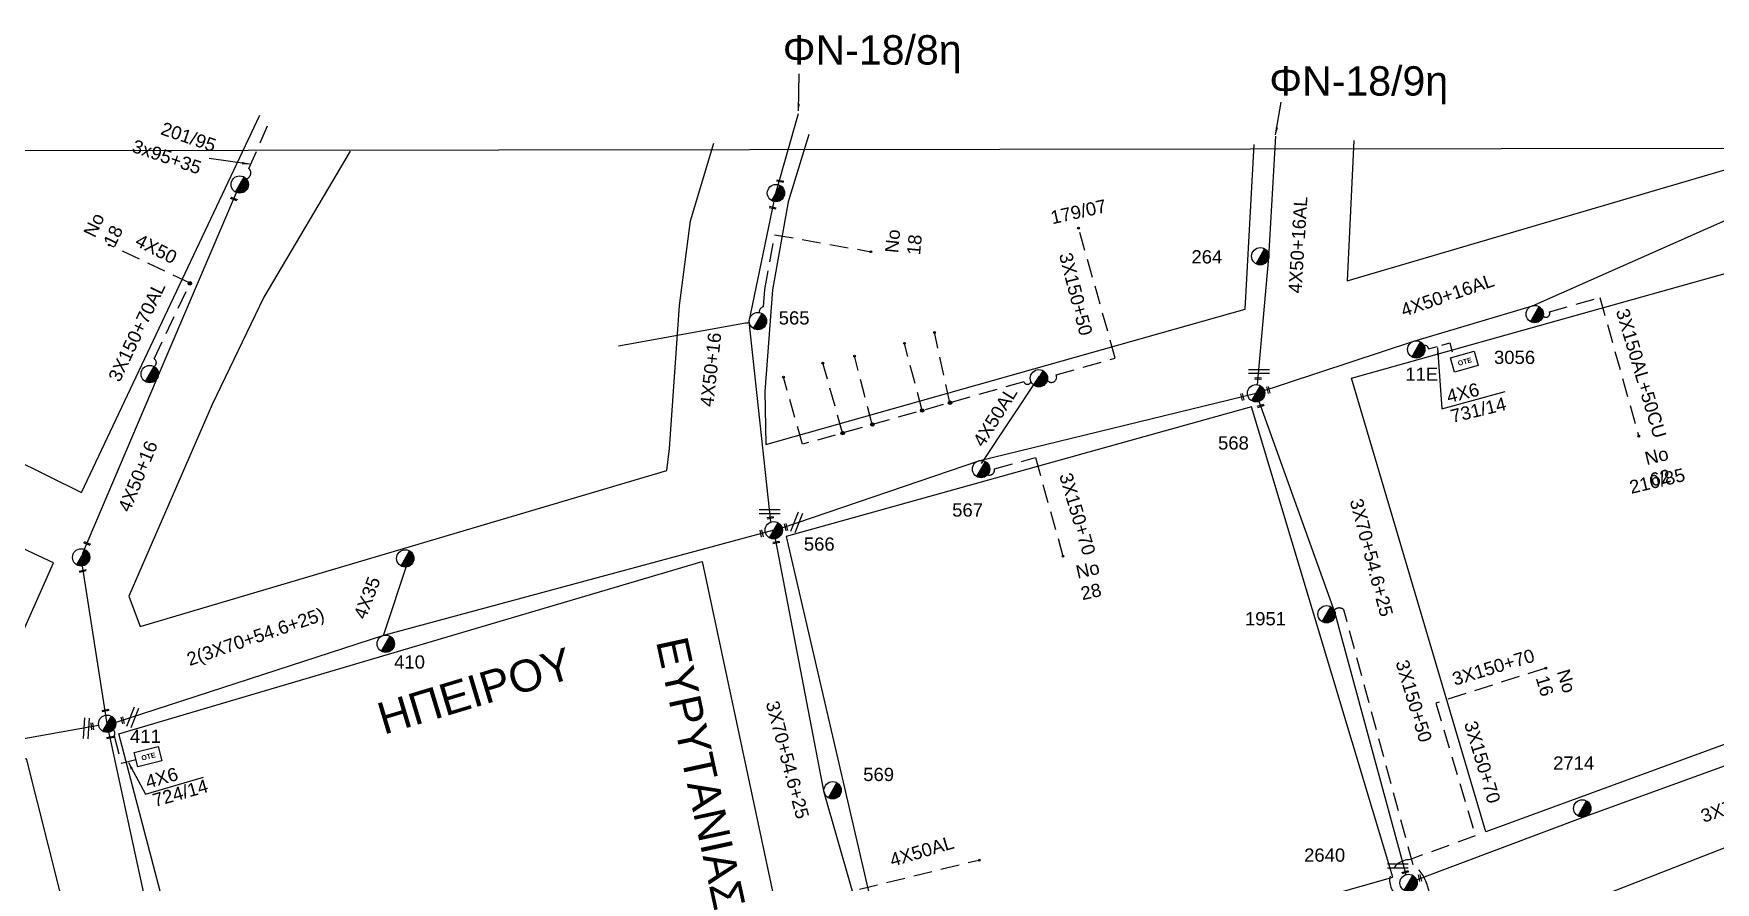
# Model space of a CAD drawing. Header units: millimetres. Extents: x 771 to 3391, y 686 to 1835.
# Drawn here: x 2394.8 to 2623.6, y 1662.5 to 1778.1 of the extents above; entities that cross this region are included whole.
import ezdxf

# ---------------------------------------------------------------- set-up
doc = ezdxf.new("R2010")
doc.units = ezdxf.units.MM
doc.linetypes.add('DASHED', pattern=[19.05, 12.7, -6.35])
for name, color, linetype in [('Pillar OTE', 7, 'Continuous'), ('Άγνωστα', 7, 'Continuous'), ('Γυμνά εναέρια ΧΤ (3Φ)   4x35CU', 7, 'Continuous'), ('Γυμνά εναέρια ΧΤ (3Φ)   4x50CU', 7, 'Continuous'), ('Γυμνά εναέρια ΧΤ και ΦΟΠ (3Φ)   4x50+16AL', 7, 'Continuous'), ('Επιγραφές - Σχήματα', 7, 'Continuous'), ('Καλωδια Χ.Τ 3x95+35', 7, 'DASHED'), ('Καλώδια ΧΤ   3x150+50CU', 7, 'DASHED'), ('Καλώδια ΧΤ   3x150+70AL', 7, 'DASHED'), ('Καλώδια ΧΤ   3x150AL+50CU', 7, 'DASHED'), ('Μηχανική τομή', 7, 'Continuous'), ('Στύλος ΦΜ', 7, 'Continuous'), ('Στύλος ΦΜ @ 1', 7, 'Continuous'), ('Συνδέσεις', 7, 'Continuous'), ('Συνεστραμμένα ΧΤ   3x70+54.6+25 AL', 7, 'SYN_LINE'), ('Συνεστραμμένα ΧΤ   4x120+25 AL', 7, 'SYN_LINE'), ('Τομή', 7, 'Continuous'), ('Υπόβαθρο ΔΕΗ', 7, 'Continuous'), ('Υπόγεια καλώδια Παροχών ΧΤ   4x50AL', 7, 'DASHED'), ('Υπόγεια καλώδια Παροχών ΧΤ   4x6', 7, 'DASHED')]:
    doc.layers.add(name, color=color, linetype=linetype)
doc.styles.add('arial', font='arial.ttf')
doc.styles.get("Standard").update_dxf_attribs({"font": 'arial.ttf'})
doc.linetypes.add('SYN_LINE', pattern='A,0.5,-0.0001,["/\\/\\/\\/",Standard,S=0.1,R=0,X=0,Y=-0.05],-0.25', length=0.7501)
doc.dimstyles.new('ISO-25', dxfattribs={"dimtxt": 2.5, "dimasz": 2.5, "dimexe": 1.25, "dimexo": 0.625, "dimtad": 1, "dimtxsty": 'Standard', "dimcen": 2.5, "dimadec": 0, "dimazin": 0, "dimtfac": 1, "dimtmove": 0, "dimatfit": 3, "dimfxl": 1, "dimarcsym": 0})

# ---------------------------------------------------------------- blocks, each defined once
blk = doc.blocks.new('ΥΠΑΡΧΩΝ ΤΣΙΜΕΝΤΕΝΙΟΣ ΣΤΥΛΟΣ')
at = {"layer": 'Στύλος ΦΜ'}
blk.add_hatch(color=7, dxfattribs=at).paths.add_polyline_path([(-1.29, -2.28, 0.574793), (2.62, 0, 0.268822), (1.3, 2.27)])
at = {"layer": 'Στύλος ΦΜ', "color": 7}
blk.add_line((-1.29, -2.28), (1.3, 2.27), dxfattribs=at)
blk.add_circle((0, 0), 2.62, dxfattribs=at)
at = {"layer": 'Στύλος ΦΜ', "flags": 4}
for tag, p in [('ΑΡΙΘΜΟΣ', (-4.68, 8.05)), ('ΤΥΠΟΣ', (-4.91, 3.03))]:
    blk.add_attdef(tag, p, '', height=4, dxfattribs=at)
blk = doc.blocks.new('_ΣΥΝΔΕΣΗ')
at = {"layer": 'Συνδέσεις', "linetype": 'SYN_LINE', "ltscale": 40}
blk.add_hatch(color=256, dxfattribs=at).paths.add_polyline_path([(0.5, -0.01, 1), (-0.5, -0.01, 1)])
at = {"layer": 'Συνδέσεις'}
blk.add_circle((0, -0.01), 0.5, dxfattribs=at)
blk = doc.blocks.new('ΜΗΧΑΝΙΚΗ ΤΟΜΗ')
at = {"layer": 'Μηχανική τομή', "ltscale": 40}
for p, q in [((-1.89, 0.78), (1.89, 0.78)), ((1.89, 0), (-1.89, 0))]:
    blk.add_line(p, q, dxfattribs=at)
blk = doc.blocks.new('ΤΟΜΗ')
at = {"layer": 'Τομή', "ltscale": 40}
for p, q in [((-5.68, 0), (5.68, 0)), ((5.68, -2.33), (-5.68, -2.33))]:
    blk.add_line(p, q, dxfattribs=at)
blk = doc.blocks.new('PILLAR ΟΤΕ')
at = {"layer": 'Pillar OTE', "ltscale": 40}
blk.add_lwpolyline([(-3.31, 2.02), (3.39, 2.02), (3.39, -1.99), (-3.31, -1.99)], close=True, dxfattribs=at)
at = {"layer": 'Pillar OTE', "insert": (-1.81, 0.71), "char_height": 1.3575, "width": 109.961, "attachment_point": 1}
blk.add_mtext('{\\fArial|b1|i0|c161|p34;OTE}', dxfattribs=at)

msp = doc.modelspace()

# ---------------------------------------------------------------- linework, layer by layer
at = {"layer": 'Άγνωστα', "color": 6, "linetype": 'DASHED', "ltscale": 0.2}
msp.add_lwpolyline([(2493.50534, 1740.10942, -0.387386384), (2494.1123, 1740.91152), (2494.29329, 1743.27478), (2495.60722, 1750.71262), (2508.71305, 1748.39741)], format="xyb", dxfattribs=at)
at = {"layer": 'Άγνωστα', "color": 6}
msp.add_lwpolyline([(2474.37145, 1735.57085), (2491.65, 1738.70127), (2492.02554, 1738.73359)], dxfattribs=at)
at = {"layer": 'Άγνωστα', "color": 133, "linetype": 'DASHED', "ltscale": 0.2}
for points in [[(2515.68389, 1726.77382), (2513.29315, 1735.90313)], [(2519.4722, 1727.84424), (2517.39808, 1737.27065)], [(2504.86277, 1723.71622), (2502.20984, 1733.1052)], [(2508.86605, 1724.84738), (2506.52599, 1734.04806)]]:
    msp.add_lwpolyline(points, dxfattribs=at)
at = {"layer": 'Γυμνά εναέρια ΧΤ (3Φ)   4x35CU', "color": 173}
msp.add_lwpolyline([(2442.3716, 1696.15399), (2445.72217, 1706.26569)], dxfattribs=at)
at = {"layer": 'Γυμνά εναέρια ΧΤ (3Φ)   4x50CU', "color": 133, "linetype": 'Continuous', "ltscale": 0.2}
msp.add_lwpolyline([(2523.7583, 1719.55815), (2531.67562, 1731.44786)], dxfattribs=at)
at = {"layer": 'Γυμνά εναέρια ΧΤ και ΦΟΠ (3Φ)   4x50+16AL', "color": 6, "linetype": 'Continuous', "ltscale": 0.2}
msp.add_lwpolyline([(2495.10906, 1711.59403), (2492.14901, 1738.90711), (2495.79224, 1756.38578), (2498.85724, 1767.21008)], dxfattribs=at)
at = {"layer": 'Γυμνά εναέρια ΧΤ και ΦΟΠ (3Φ)   4x50+16AL', "color": 173, "linetype": 'Continuous', "ltscale": 0.2}
msp.add_lwpolyline([(2561.34222, 1730.27796), (2562.87349, 1747.62403), (2563.81602, 1764.14318)], dxfattribs=at)
at = {"layer": 'Γυμνά εναέρια ΧΤ και ΦΟΠ (3Φ)   4x50+16AL', "color": 133, "linetype": 'Continuous', "ltscale": 0.2}
msp.add_lwpolyline([(2496.6129, 1710.79787), (2523.53371, 1719.96026), (2561.13353, 1729.11795), (2582.60299, 1736.2152), (2598.74615, 1741.03308), (2641.83435, 1760.11714)], dxfattribs=at)
at = {"layer": 'Γυμνά εναέρια ΧΤ και ΦΟΠ (3Φ)   4x50+16AL', "color": 5, "linetype": 'Continuous', "ltscale": 20}
msp.add_lwpolyline([(2401.41922, 1707.23679), (2411.62057, 1731.24723), (2422.34256, 1756.46509)], dxfattribs=at)
at = {"layer": 'Καλωδια Χ.Τ 3x95+35', "color": 5, "linetype": 'DASHED', "ltscale": 0.2}
msp.add_lwpolyline([(2423.6989, 1758.31395, 0.589271662), (2424.04825, 1759.72735), (2426.97807, 1766.43453)], format="xyb", dxfattribs=at)
at = {"layer": 'Καλώδια ΧΤ   3x150+50CU', "color": 133, "linetype": 'DASHED', "ltscale": 0.2}
for points in [[(2532.71232, 1730.89413, 0.921521996), (2533.9187, 1731.62999), (2541.97601, 1733.90665), (2536.97571, 1751.6032)], [(2600.21291, 1739.66472, 0.905791748), (2601.04777, 1740.22073), (2607.92536, 1742.14845), (2613.21093, 1723.29096)], [(2530.5028, 1730.67275, -0.688840127), (2529.52802, 1730.68559), (2499.3955, 1722.1714), (2496.81036, 1731.32046)], [(2589.29037, 1624.04365), (2595.6753, 1625.9479), (2594.0156, 1632.11525), (2584.46956, 1662.03075, 0.169638958), (2582.505, 1664.92627), (2573.07706, 1699.64576, 0.419485449), (2571.77688, 1699.57872)]]:
    msp.add_lwpolyline(points, format="xyb", dxfattribs=at)
at = {"layer": 'Καλώδια ΧΤ   3x150+70AL', "color": 5, "linetype": 'DASHED', "ltscale": 0.2}
msp.add_lwpolyline([(2411.13696, 1732.76312, 0.573905381), (2411.16766, 1733.81185), (2416.03519, 1744.13296)], format="xyb", dxfattribs=at)
at = {"layer": 'Καλώδια ΧΤ   3x150+70AL', "color": 133, "linetype": 'DASHED', "ltscale": 0.2}
msp.add_lwpolyline([(2524.59604, 1718.02686, 0.593643134), (2525.52171, 1718.81521), (2531.10682, 1720.37249), (2534.85432, 1706.93224)], format="xyb", dxfattribs=at)
at = {"layer": 'Καλώδια ΧΤ   3x150+70AL', "color": 62, "linetype": 'DASHED', "ltscale": 0.2}
msp.add_lwpolyline([(2600.55283, 1691.70228), (2585.61413, 1686.94107), (2590.95886, 1668.87383), (2582.08717, 1665.62009, 0.736697965), (2580.55942, 1660.47605)], format="xyb", dxfattribs=at)
at = {"layer": 'Συνεστραμμένα ΧΤ   3x70+54.6+25 AL', "color": 133, "linetype": 'SYN_LINE', "ltscale": 20}
msp.add_lwpolyline([(2581.54631, 1663.57009), (2571.87075, 1699.31819), (2561.13353, 1729.11795)], dxfattribs=at)
at = {"layer": 'Συνεστραμμένα ΧΤ   3x70+54.6+25 AL', "color": 173, "linetype": 'SYN_LINE', "ltscale": 20}
msp.add_lwpolyline([(2511.39723, 1643.27006), (2502.3651, 1674.76524), (2495.48218, 1710.47488), (2442.36801, 1696.15302), (2405.92725, 1684.27451)], dxfattribs=at)
at = {"layer": 'Συνεστραμμένα ΧΤ   3x70+54.6+25 AL', "color": 5, "linetype": 'SYN_LINE', "ltscale": 20}
msp.add_lwpolyline([(2332.03234, 1588.50305), (2358.20781, 1595.94731), (2388.5031, 1604.81954), (2422.40398, 1616.11991), (2412.17331, 1649.91587), (2404.7622, 1684.11662), (2401.22323, 1706.7755), (2401.22323, 1706.7755)], dxfattribs=at)
at = {"layer": 'Συνεστραμμένα ΧΤ   3x70+54.6+25 AL', "color": 1, "linetype": 'SYN_LINE', "ltscale": 20}
msp.add_lwpolyline([(2582.97687, 1662.87689), (2606.01621, 1671.51395), (2646.91277, 1686.40007), (2672.40553, 1698.19736)], dxfattribs=at)
at = {"layer": 'Συνεστραμμένα ΧΤ   4x120+25 AL', "color": 6, "linetype": 'SYN_LINE', "ltscale": 20}
msp.add_lwpolyline([(2311.02591, 1656.5138), (2345.04972, 1668.1557), (2373.22234, 1676.21388), (2391.65999, 1681.80944), (2403.60004, 1683.91351)], dxfattribs=at)
at = {"layer": 'Υπόβαθρο ΔΕΗ'}
for points in [[(2331.12292, 1762.79645), (2318.96969, 1736.08368), (2313.04465, 1709.97803), (2310.89192, 1690.79757), (2309.8593, 1669.3606), (2390.24773, 1692.88629), (2392.88436, 1695.68467), (2397.44352, 1706.05513), (2382.55348, 1712.95597), (2387.11264, 1722.61312), (2401.28448, 1715.58974), (2425.52954, 1766.99892)], [(2899.29583, 1762.81833), (885.09289, 1760.10556)], [(2437.83182, 1762.10244), (2426.07269, 1742.22906), (2419.05616, 1727.57556), (2407.71517, 1701.4852), (2409.25141, 1697.37295), (2480.93384, 1718.58938), (2481.27726, 1721.60816), (2482.65528, 1741.06926), (2484.16631, 1752.5955), (2487.32572, 1763.16123)], [(2500.24753, 1764.36571), (2497.44208, 1755.20103), (2495.31523, 1743.20361), (2494.25371, 1729.34298), (2494.40535, 1722.14757), (2559.63894, 1740.57985), (2560.85211, 1762.99923)], [(2574.42739, 1763.51908), (2573.51299, 1744.41399), (2636.04153, 1762.82667)], [(2574.13624, 1731.19402), (2644.06828, 1750.79528), (2661.26579, 1694.65921), (2592.41421, 1669.40758), (2574.13624, 1731.19402)], [(2586.4176, 1727.01697), (2595.04139, 1729.3444)], [(2512.38201, 1644.06018), (2579.76628, 1663.22335), (2560.50549, 1727.27225), (2497.16125, 1709.61017), (2512.38201, 1644.06018)], [(2406.33143, 1682.7349), (2485.73196, 1706.22012), (2499.7762, 1640.42795), (2423.50868, 1617.42035), (2406.33143, 1682.7349)], [(2596.29342, 1656.0682), (2664.8806, 1682.88087), (2683.0632, 1623.70465), (2613.95644, 1597.00323), (2596.29342, 1656.0682)], [(2311.80178, 1655.59511), (2393.74243, 1679.40861), (2410.21421, 1613.97542), (2331.94021, 1590.58892), (2311.80178, 1655.59511)], [(2409.97089, 1674.52336), (2417.87449, 1676.84911)]]:
    msp.add_lwpolyline(points, dxfattribs=at)
at = {"layer": 'Υπόγεια καλώδια Παροχών ΧΤ   4x50AL', "color": 5, "linetype": 'DASHED', "ltscale": 0.2}
msp.add_lwpolyline([(2416.03519, 1744.13296), (2404.98105, 1749.3462)], dxfattribs=at)
at = {"layer": 'Υπόγεια καλώδια Παροχών ΧΤ   4x50AL', "color": 62, "ltscale": 0.2}
msp.add_lwpolyline([(2507.14148, 1661.57847), (2507.14148, 1661.57847), (2523.33977, 1665.54663)], dxfattribs=at)
at = {"layer": 'Υπόγεια καλώδια Παροχών ΧΤ   4x6', "color": 133, "linetype": 'DASHED', "ltscale": 0.1}
msp.add_lwpolyline([(2584.00191, 1735.58364, -0.536361853), (2584.59639, 1735.16444), (2587.48506, 1735.9741), (2588.03143, 1734.0248)], format="xyb", dxfattribs=at)
at = {"layer": 'Υπόγεια καλώδια Παροχών ΧΤ   4x6', "color": 5, "linetype": 'DASHED', "ltscale": 0.2}
msp.add_lwpolyline([(2405.22354, 1683.47853, -0.545110623), (2405.71526, 1682.47171), (2406.69853, 1678.73293), (2408.65049, 1679.24628)], format="xyb", dxfattribs=at)

# ---------------------------------------------------------------- block references
at = {"layer": 'Pillar OTE', "xscale": 0.5, "yscale": 0.5, "zscale": 0.5}
for p, rotation in [((2589.47778, 1733.40734), 15.86103877324581), ((2410.31184, 1679.62901), 14.34758664022462)]:
    msp.add_blockref('PILLAR ΟΤΕ', p, dxfattribs=dict(at, rotation=rotation))
at = {"layer": 'Μηχανική τομή'}
for p, xscale, yscale, zscale, rotation in [((2496.33815, 1757.90722), 0.25, 0.25, 0.25, 348.1101648311829), ((2421.9819, 1755.47593), 0.2499999999999998, 0.2499999999999998, 0.2499999999999998, 338.6874399662124), ((2495.31527, 1754.29485), 0.25, 0.25, 0.25, 348.1101648311829), ((2561.40903, 1731.03483), 0.25, 0.25, 0.25, 357.1686760814569), ((2559.36776, 1728.63425), 0.249999999999919, 0.249999999999919, 0.249999999999919, 103.0082125679668), ((2562.90503, 1729.60317), 0.249999999999919, 0.249999999999919, 0.249999999999919, 103.0082125679668), ((2561.78927, 1727.29804), 0.25, 0.25, 0.25, 17.06334341643195), ((2495.03502, 1712.06948), 0.25, 0.25, 0.25, 9.422169304062386), ((2493.91828, 1710.05319), 0.249999999999919, 0.249999999999919, 0.249999999999919, 103.0082125679668), ((2497.25827, 1710.90635), 0.249999999999919, 0.249999999999919, 0.249999999999919, 103.0082125679668), ((2401.98626, 1708.57142), 0.2499999999999998, 0.2499999999999998, 0.2499999999999998, 338.6874399662124), ((2495.83996, 1708.71588), 0.25, 0.25, 0.25, 9.422169304062386), ((2401.46318, 1704.82602), 0.2499999999999999, 0.2499999999999999, 0.2499999999999999, 12.26111280826429), ((2404.55169, 1685.82558), 0.2499999999999999, 0.2499999999999999, 0.2499999999999999, 12.26111280826429), ((2406.95583, 1684.60979), 0.249999999999919, 0.249999999999919, 0.249999999999919, 103.0082125679668), ((2402.83324, 1683.77839), 0.249999999999919, 0.249999999999919, 0.249999999999919, 96.22713660234028), ((2405.18869, 1682.14848), 0.2499999999999999, 0.2499999999999999, 0.2499999999999999, 12.26111280826429), ((2581.49048, 1663.80122), 0.25, 0.25, 0.25, 17.06334341643195), ((2583.52439, 1663.14754), 0.249999999999919, 0.249999999999919, 0.249999999999919, 103.0082125679668)]:
    msp.add_blockref('ΜΗΧΑΝΙΚΗ ΤΟΜΗ', p, dxfattribs=dict(at, xscale=xscale, yscale=yscale, zscale=zscale, rotation=rotation))
at = {"layer": 'Στύλος ΦΜ @ 1', "ltscale": 40, "xscale": 0.4499999999998181, "yscale": 0.4499999999998181, "zscale": 0.4499999999998181}
for p in [(2422.80339, 1757.54896), (2495.78997, 1756.38707), (2410.5514, 1731.74123), (2531.56839, 1731.17442), (2401.22096, 1706.77679), (2445.33886, 1706.63501)]:
    msp.add_blockref('ΥΠΑΡΧΩΝ ΤΣΙΜΕΝΤΕΝΙΟΣ ΣΤΥΛΟΣ', p, dxfattribs=at)
at = {"layer": 'Στύλος ΦΜ @ 1', "ltscale": 40}
ref = msp.add_blockref('ΥΠΑΡΧΩΝ ΤΣΙΜΕΝΤΕΝΙΟΣ ΣΤΥΛΟΣ', (2561.70695, 1747.78621), dxfattribs=dict(at, xscale=0.4499999999998181, yscale=0.4499999999998181, zscale=0.4499999999998181))
ref.add_attrib('ΤΥΠΟΣ', '264', (2552.33724, 1746.8006), dxfattribs={"layer": 'Στύλος ΦΜ', "height": 1.8, "flags": 4})
ref = msp.add_blockref('ΥΠΑΡΧΩΝ ΤΣΙΜΕΝΤΕΝΙΟΣ ΣΤΥΛΟΣ', (2493.32615, 1738.94537), dxfattribs=dict(at, xscale=0.4499999999998181, yscale=0.4499999999998181, zscale=0.4499999999998181))
ref.add_attrib('ΤΥΠΟΣ', '565', (2496.16029, 1738.48598), dxfattribs={"layer": 'Στύλος ΦΜ', "height": 1.8, "flags": 4})
ref = msp.add_blockref('ΥΠΑΡΧΩΝ ΤΣΙΜΕΝΤΕΝΙΟΣ ΣΤΥΛΟΣ', (2599.05836, 1739.89745), dxfattribs=dict(at, xscale=0.4499999999998181, yscale=0.4499999999998181, zscale=0.4499999999998181))
ref.add_attrib('ΤΥΠΟΣ', '3056', (2593.51696, 1733.11597), dxfattribs={"layer": 'Στύλος ΦΜ', "height": 1.8, "flags": 4})
ref = msp.add_blockref('ΥΠΑΡΧΩΝ ΤΣΙΜΕΝΤΕΝΙΟΣ ΣΤΥΛΟΣ', (2582.93483, 1735.08515), dxfattribs=dict(at, xscale=0.4499999999998181, yscale=0.4499999999998181, zscale=0.4499999999998181))
ref.add_attrib('ΑΡΙΘΜΟΣ', '11Ε', (2581.44707, 1730.8166), dxfattribs={"layer": 'Στύλος ΦΜ', "height": 1.8, "flags": 4})
ref = msp.add_blockref('ΥΠΑΡΧΩΝ ΤΣΙΜΕΝΤΕΝΙΟΣ ΣΤΥΛΟΣ', (2561.13126, 1729.11924), dxfattribs=dict(at, xscale=0.4499999999998181, yscale=0.4499999999998181, zscale=0.4499999999998181))
ref.add_attrib('ΤΥΠΟΣ', '568', (2555.95471, 1721.45652), dxfattribs={"layer": 'Στύλος ΦΜ', "height": 1.8, "flags": 4})
ref = msp.add_blockref('ΥΠΑΡΧΩΝ ΤΣΙΜΕΝΤΕΝΙΟΣ ΣΤΥΛΟΣ', (2523.703, 1718.79473), dxfattribs=dict(at, xscale=0.4499999999998181, yscale=0.4499999999998181, zscale=0.4499999999998181))
ref.add_attrib('ΤΥΠΟΣ', '567', (2519.76948, 1712.32909), dxfattribs={"layer": 'Στύλος ΦΜ', "height": 1.8, "flags": 4})
ref = msp.add_blockref('ΥΠΑΡΧΩΝ ΤΣΙΜΕΝΤΕΝΙΟΣ ΣΤΥΛΟΣ', (2495.47992, 1710.47617), dxfattribs=dict(at, xscale=0.4499999999998181, yscale=0.4499999999998181, zscale=0.4499999999998181))
ref.add_attrib('ΤΥΠΟΣ', '566', (2499.58285, 1707.69026), dxfattribs={"layer": 'Στύλος ΦΜ', "height": 1.8, "flags": 4})
ref = msp.add_blockref('ΥΠΑΡΧΩΝ ΤΣΙΜΕΝΤΕΝΙΟΣ ΣΤΥΛΟΣ', (2570.72966, 1699.02655), dxfattribs=dict(at, xscale=0.4499999999998181, yscale=0.4499999999998181, zscale=0.4499999999998181))
ref.add_attrib('ΤΥΠΟΣ', '1951', (2559.61402, 1697.52005), dxfattribs={"layer": 'Στύλος ΦΜ', "height": 1.8, "flags": 4})
ref = msp.add_blockref('ΥΠΑΡΧΩΝ ΤΣΙΜΕΝΤΕΝΙΟΣ ΣΤΥΛΟΣ', (2442.67643, 1695.01635), dxfattribs=dict(at, xscale=0.4499999999998181, yscale=0.4499999999998181, zscale=0.4499999999998181))
ref.add_attrib('ΤΥΠΟΣ', '410', (2443.81995, 1691.63262), dxfattribs={"layer": 'Στύλος ΦΜ', "height": 1.8, "flags": 4})
ref = msp.add_blockref('ΥΠΑΡΧΩΝ ΤΣΙΜΕΝΤΕΝΙΟΣ ΣΤΥΛΟΣ', (2404.75994, 1684.11791), dxfattribs=dict(at, xscale=0.4499999999998181, yscale=0.4499999999998181, zscale=0.4499999999998181))
ref.add_attrib('ΤΥΠΟΣ', '411', (2407.86981, 1681.50975), dxfattribs={"layer": 'Στύλος ΦΜ', "height": 1.8, "flags": 4})
ref = msp.add_blockref('ΥΠΑΡΧΩΝ ΤΣΙΜΕΝΤΕΝΙΟΣ ΣΤΥΛΟΣ', (2503.50263, 1675.07048), dxfattribs=dict(at, xscale=0.4499999999998181, yscale=0.4499999999998181, zscale=0.4499999999998181))
ref.add_attrib('ΤΥΠΟΣ', '569', (2507.66604, 1676.3179), dxfattribs={"layer": 'Στύλος ΦΜ', "height": 1.8, "flags": 4})
ref = msp.add_blockref('ΥΠΑΡΧΩΝ ΤΣΙΜΕΝΤΕΝΙΟΣ ΣΤΥΛΟΣ', (2605.53024, 1672.58679), dxfattribs=dict(at, xscale=0.4499999999998181, yscale=0.4499999999998181, zscale=0.4499999999998181))
ref.add_attrib('ΤΥΠΟΣ', '2714', (2601.56834, 1677.87372), dxfattribs={"layer": 'Στύλος ΦΜ', "height": 1.8, "flags": 4})
ref = msp.add_blockref('ΥΠΑΡΧΩΝ ΤΣΙΜΕΝΤΕΝΙΟΣ ΣΤΥΛΟΣ', (2581.88259, 1662.44135), dxfattribs=dict(at, xscale=0.4499999999998181, yscale=0.4499999999998181, zscale=0.4499999999998181))
ref.add_attrib('ΤΥΠΟΣ', '2640', (2567.67125, 1665.33559), dxfattribs={"layer": 'Στύλος ΦΜ', "height": 1.8, "flags": 4})
at = {"layer": 'Συνδέσεις'}
for p, xscale, yscale, zscale in [((2536.97571, 1751.6032), 0.25, 0.25, 0.25), ((2405.04535, 1749.31588), 0.25, 0.25, 0.25), ((2508.71305, 1748.39741), 0.25, 0.25, 0.25), ((2416.01628, 1744.09286), 0.4777242751394019, 0.4777242751394019, 0.4777242751394019), ((2517.3634, 1737.3934), 0.25, 0.25, 0.25), ((2513.28538, 1735.9231), 0.25, 0.25, 0.25), ((2502.17516, 1733.22795), 0.25, 0.25, 0.25), ((2506.49131, 1734.17081), 0.25, 0.25, 0.25), ((2496.81036, 1731.32046), 0.25, 0.25, 0.25), ((2515.68445, 1726.77167), 0.4777242751394019, 0.4777242751394019, 0.4777242751394019), ((2519.4722, 1727.84424), 0.4777242751394019, 0.4777242751394019, 0.4777242751394019), ((2504.86277, 1723.71622), 0.4777242751394019, 0.4777242751394019, 0.4777242751394019), ((2508.91489, 1724.86546), 0.4777242751394019, 0.4777242751394019, 0.4777242751394019), ((2613.21093, 1723.29096), 0.25, 0.25, 0.25), ((2534.85432, 1706.93224), 0.25, 0.25, 0.25), ((2600.55283, 1691.70228), 0.25, 0.25, 0.25), ((2523.46555, 1665.55182), 0.25, 0.25, 0.25)]:
    msp.add_blockref('_ΣΥΝΔΕΣΗ', p, dxfattribs=dict(at, xscale=xscale, yscale=yscale, zscale=zscale))
at = {"layer": 'Τομή', "xscale": 0.25, "yscale": 0.25, "zscale": 0.25}
for p in [(2561.5326, 1732.37927), (2494.92522, 1713.29042), (2580.42609, 1665.05053)]:
    msp.add_blockref('ΤΟΜΗ', p, dxfattribs=at)
at = {"layer": 'Τομή'}
for p, xscale, yscale, zscale, rotation in [((2498.86305, 1711.4542), 0.2499999999998873, 0.2499999999998873, 0.2499999999998873, 248.1909067709115), ((2402.21054, 1683.47084), 0.2500000000000557, 0.2500000000000557, 0.2500000000000557, 266.3054486218056), ((2408.498, 1684.87267), 0.2499999999998873, 0.2499999999998873, 0.2499999999998873, 248.1909067709115)]:
    msp.add_blockref('ΤΟΜΗ', p, dxfattribs=dict(at, xscale=xscale, yscale=yscale, zscale=zscale, rotation=rotation))

# ---------------------------------------------------------------- texts
at = {"ltscale": 40, "char_height": 4, "width": 67.4273804, "attachment_point": 1, "style": 'arial'}
for s, insert, rotation in [('{\\H1.083x;HΠEIPOY}', (2441.14664, 1686.75419), 16.7331233), ('{\\H1.083x;EYPYTANIAΣ}', (2483.66949, 1696.28002), 282.2564646)]:
    msp.add_mtext(s, dxfattribs=dict(at, insert=insert, rotation=rotation))
at = {"layer": 'Άγνωστα', "color": 7, "char_height": 1.8, "attachment_point": 1}
for s, gutter_width, insert, rotation in [('201/95', 12.5, (2412.49, 1766.11759), 341.2848112), ('3x95+35', 12.5, (2408.56724, 1763.7312), 341.2848112), ('179/07', 1.83039, (2533.00163, 1753.88388), 12.6341105), ('4X50', 12.5, (2409.23667, 1750.92258), 333.0144379), ('3X150+50', 12.5, (2536.04399, 1748.44452), 284.3995949), ('4X50+16', 12.5, (2485.45215, 1727.4031), 83.6336914), ('4Χ6', 1.78648, (2586.89774, 1729.53415), 13.5948033), ('731/14', 1.78648, (2587.42151, 1726.82181), 13.5948033), ('4X50+16', 12.5, (2406.16302, 1713.4893), 67.5493305), ('3X150+70', 12.5, (2536.04033, 1718.4686), 286.6108582), ('210/85', 1.78648, (2611.77288, 1717.16272), 13.5948033), ('3X70+54.6+25', 12.5, (2575.60494, 1714.95564), 284.8225658), ('4X35', 12.5, (2438.24515, 1698.84354), 69.4171523), ('2(3X70+54.6+25)', 12.5, (2415.39506, 1693.67939), 18.8177806), ('3X150+70', 12.5, (2587.65135, 1691.01175), 16.8703485), ('3X150+50', 12.5, (2581.82697, 1693.00642), 286.6108582), ('3X70+54.6+25', 12.5, (2496.12489, 1687.42217), 284.8225658), ('3X150+70', 12.5, (2591.15238, 1684.68274), 286.6108582), ('4Χ6', 1.44412, (2409.78418, 1677.01283), 15.8460991), ('724/14', 1.44412, (2410.75938, 1674.50677), 15.8460991), ('3X70+54,6+25', 12.5, (2621.46231, 1672.32773), 18.8177806)]:
    msp.add_mtext_dynamic_manual_height_columns(s, width=1.8, gutter_width=gutter_width, heights=[0.04535], dxfattribs=dict(at, insert=insert, rotation=rotation))
at = {"layer": 'Άγνωστα', "color": 7}
note = msp.add_mtext_dynamic_manual_height_columns('No ', width=1.8, gutter_width=1.3635, heights=[0.04535, 0], dxfattribs=dict(at, insert=(2400.07189, 1748.12968), char_height=1.8, attachment_point=1, rotation=64.2423765))
for column, words in zip(note.columns.linked_columns, ['18']):
    column.text = words
note = msp.add_mtext_dynamic_manual_height_columns('No ', width=1.8, gutter_width=1.6107, heights=[0.04535, 0], dxfattribs=dict(at, insert=(2510.28991, 1744.93052), char_height=1.8, attachment_point=1, rotation=84.5481128))
for column, words in zip(note.columns.linked_columns, ['18']):
    column.text = words
note = msp.add_mtext_dynamic_manual_height_columns('No ', width=1.8, gutter_width=1.78648, heights=[0.04535, 0], dxfattribs=dict(at, insert=(2610.38067, 1720.23846), char_height=1.8, attachment_point=1, rotation=13.5948033))
for column, words in zip(note.columns.linked_columns, ['62']):
    column.text = words
note = msp.add_mtext_dynamic_manual_height_columns('No ', width=1.8, gutter_width=1.83039, heights=[0.04535, 0], dxfattribs=dict(at, insert=(2532.90242, 1704.82627), char_height=1.8, attachment_point=1, rotation=12.6341105))
for column, words in zip(note.columns.linked_columns, ['28']):
    column.text = words
note = msp.add_mtext_dynamic_manual_height_columns('No ', width=1.8, gutter_width=1.6107, heights=[0.04535, 0], dxfattribs=dict(at, insert=(2602.79846, 1695.00333), char_height=1.8, attachment_point=1, rotation=286.6108582))
for column, words in zip(note.columns.linked_columns, ['16']):
    column.text = words
at = {"layer": 'Γυμνά εναέρια ΧΤ και ΦΟΠ (3Φ)   4x50+16AL', "color": 7, "char_height": 1.8, "attachment_point": 1}
for insert, rotation in [((2565.51552, 1742.80062), 86.4336391), ((2580.6313, 1741.20733), 18.8177806)]:
    msp.add_mtext_dynamic_manual_height_columns('4X50+16AL', width=1.8, gutter_width=12.5, heights=[0.04535], dxfattribs=dict(at, insert=insert, rotation=rotation))
at = {"layer": 'Επιγραφές - Σχήματα', "ltscale": 0.2, "char_height": 4, "width": 19.6718533, "attachment_point": 1}
for s, insert in [('ΦΝ-18/8η', (2496.71361, 1777.88278)), ('ΦΝ-18/9η', (2562.93833, 1773.65654))]:
    msp.add_mtext(s, dxfattribs=dict(at, insert=insert))
at = {"layer": 'Καλώδια ΧΤ   3x150+70AL', "color": 7, "insert": (2404.82818, 1731.29191), "char_height": 1.8, "attachment_point": 1, "rotation": 64.485454}
msp.add_mtext_dynamic_manual_height_columns('3X150+70AL', width=1.8, gutter_width=12.5, heights=[0.04535], dxfattribs=at)
at = {"layer": 'Καλώδια ΧΤ   3x150AL+50CU', "color": 7, "insert": (2611.81172, 1740.83968), "char_height": 1.8, "attachment_point": 1, "rotation": 286.6108582}
msp.add_mtext_dynamic_manual_height_columns('3X150AL+50CU', width=1.8, gutter_width=12.5, heights=[0.04535], dxfattribs=at)
at = {"layer": 'Υπόγεια καλώδια Παροχών ΧΤ   4x50AL', "color": 7, "char_height": 1.8, "attachment_point": 1}
for insert, rotation in [((2522.47097, 1722.61868), 58.0248873), ((2511.08769, 1666.36118), 16.6108582)]:
    msp.add_mtext_dynamic_manual_height_columns('4X50AL', width=1.8, gutter_width=12.5, heights=[0.04535], dxfattribs=dict(at, insert=insert, rotation=rotation))

# ---------------------------------------------------------------- leaders
at = {"layer": 'Επιγραφές - Σχήματα', "ltscale": 40}
for points in [[(2498.85321, 1767.56969), (2498.96601, 1772.61268)], [(2563.79385, 1764.31438), (2564.56415, 1768.76502)], [(2424.13673, 1760.32409), (2418.64312, 1761.07896)], [(2585.82681, 1735.2895), (2586.4176, 1727.01697)], [(2407.6549, 1678.84903), (2409.97089, 1674.52336)]]:
    msp.add_leader(points, dimstyle='ISO-25', override={"dimasz": 1, "dimtad": 0}, dxfattribs=at)

doc.saveas('drawing.dxf')
